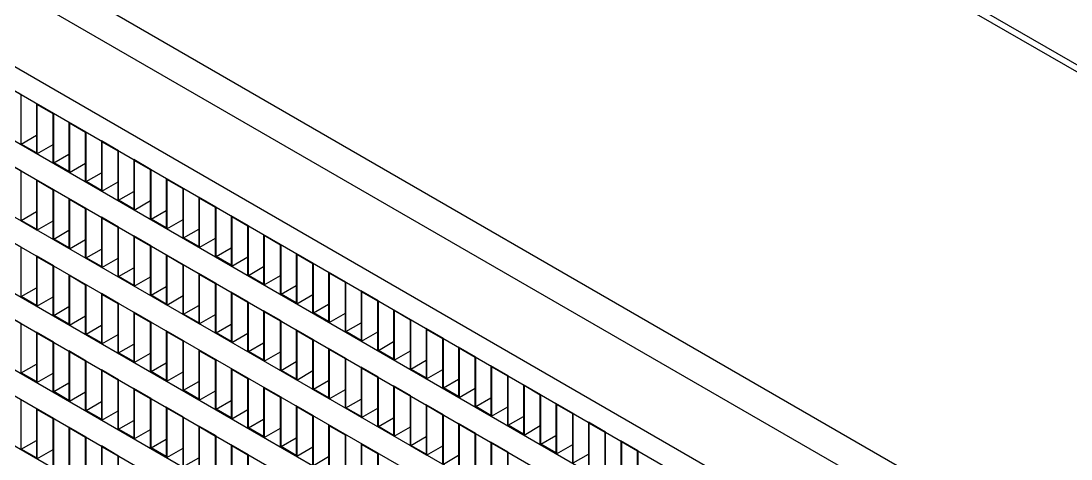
# Model space of a CAD drawing. Header units: millimetres. Extents: x -8604 to -3995, y 3123 to 6155.
# Drawn here: x -6783.5 to -6646.3, y 4996.7 to 5053.9 of the extents above; entities that cross this region are included whole.
import ezdxf

# ---------------------------------------------------------------- set-up
doc = ezdxf.new("R2010")
doc.units = ezdxf.units.MM

msp = doc.modelspace()

# ---------------------------------------------------------------- linework, layer by layer
at = {"color": 7, "linetype": 'Continuous', "lineweight": 25}
for p, q in [((-6581.01, 5009.99), (-6877.99, 5181.43)), ((-6580.2, 5010.45), (-6876.62, 5181.57)), ((-6934.22, 5148.97), (-6637.24, 4977.52)), ((-6936.16, 5145.62), (-6639.17, 4974.17)), ((-6933.68, 5134.17), (-6649.15, 4969.91)), ((-6930.86, 5129.36), (-6649.43, 4966.89)), ((-6930.86, 5122.82), (-6649.43, 4960.36)), ((-6930.86, 5119.39), (-6649.43, 4956.93)), ((-6930.86, 5112.86), (-6649.43, 4950.4)), ((-6930.86, 5109.43), (-6649.43, 4946.97)), ((-6930.86, 5102.9), (-6649.43, 4940.44)), ((-6930.86, 5099.47), (-6649.43, 4937.01)), ((-6930.86, 5092.94), (-6649.43, 4930.47)), ((-6930.86, 5089.51), (-6649.43, 4927.04)), ((-6930.86, 5082.98), (-6649.43, 4920.51)), ((-6783.42, 5044.25), (-6785.69, 5045.55)), ((-6783.42, 5037.8), (-6783.42, 5044.25)), ((-6781.44, 5043.1), (-6781.44, 5036.65)), ((-6779.18, 5041.8), (-6781.44, 5043.1)), ((-6779.25, 5041.76), (-6781.37, 5042.98)), ((-6781.37, 5042.98), (-6781.37, 5036.53)), ((-6779.25, 5035.31), (-6779.25, 5041.76)), ((-6779.18, 5035.35), (-6779.18, 5041.8)), ((-6777.2, 5040.65), (-6777.2, 5034.2)), ((-6774.94, 5039.35), (-6777.2, 5040.65)), ((-6775.01, 5039.31), (-6777.13, 5040.53)), ((-6777.13, 5040.53), (-6777.13, 5034.08)), ((-6783.42, 5037.8), (-6781.44, 5038.94)), ((-6775.01, 5032.86), (-6775.01, 5039.31)), ((-6774.94, 5032.9), (-6774.94, 5039.35)), ((-6781.37, 5036.53), (-6783.5, 5037.75)), ((-6781.44, 5036.65), (-6783.42, 5037.8)), ((-6781.37, 5036.53), (-6779.25, 5037.75)), ((-6772.96, 5038.2), (-6772.96, 5031.75)), ((-6770.7, 5036.9), (-6772.96, 5038.2)), ((-6770.77, 5036.86), (-6772.89, 5038.08)), ((-6772.89, 5038.08), (-6772.89, 5031.63)), ((-6770.7, 5030.45), (-6770.7, 5036.9)), ((-6783.42, 5034.28), (-6785.69, 5035.59)), ((-6779.18, 5035.35), (-6777.2, 5036.49)), ((-6770.77, 5030.41), (-6770.77, 5036.86)), ((-6768.72, 5035.76), (-6768.72, 5029.3)), ((-6766.45, 5034.45), (-6768.72, 5035.76)), ((-6766.52, 5034.41), (-6768.65, 5035.63)), ((-6768.65, 5035.63), (-6768.65, 5029.18)), ((-6783.42, 5027.83), (-6783.42, 5034.28)), ((-6777.13, 5034.08), (-6779.25, 5035.31)), ((-6777.2, 5034.2), (-6779.18, 5035.35)), ((-6777.13, 5034.08), (-6775.01, 5035.31)), ((-6766.52, 5027.96), (-6766.52, 5034.41)), ((-6766.45, 5028), (-6766.45, 5034.45)), ((-6781.44, 5033.14), (-6781.44, 5026.69)), ((-6779.18, 5031.83), (-6781.44, 5033.14)), ((-6779.25, 5031.79), (-6781.37, 5033.02)), ((-6781.37, 5033.02), (-6781.37, 5026.57)), ((-6772.89, 5031.63), (-6775.01, 5032.86)), ((-6774.94, 5032.9), (-6772.96, 5034.04)), ((-6772.96, 5031.75), (-6774.94, 5032.9)), ((-6772.89, 5031.63), (-6770.77, 5032.86)), ((-6764.47, 5033.31), (-6764.47, 5026.86)), ((-6762.21, 5032), (-6764.47, 5033.31)), ((-6762.28, 5031.96), (-6764.4, 5033.18)), ((-6764.4, 5033.18), (-6764.4, 5026.73)), ((-6779.25, 5025.34), (-6779.25, 5031.79)), ((-6779.18, 5025.38), (-6779.18, 5031.83)), ((-6770.7, 5030.45), (-6768.72, 5031.59)), ((-6762.28, 5025.51), (-6762.28, 5031.96)), ((-6762.21, 5025.55), (-6762.21, 5032)), ((-6777.2, 5030.69), (-6777.2, 5024.24)), ((-6774.94, 5029.39), (-6777.2, 5030.69)), ((-6775.01, 5029.34), (-6777.13, 5030.57)), ((-6777.13, 5030.57), (-6777.13, 5024.12)), ((-6768.65, 5029.18), (-6770.77, 5030.41)), ((-6768.72, 5029.3), (-6770.7, 5030.45)), ((-6768.65, 5029.18), (-6766.52, 5030.41)), ((-6760.23, 5030.86), (-6760.23, 5024.41)), ((-6757.97, 5029.55), (-6760.23, 5030.86)), ((-6758.04, 5029.51), (-6760.16, 5030.73)), ((-6760.16, 5030.73), (-6760.16, 5024.28)), ((-6783.42, 5027.83), (-6781.44, 5028.98)), ((-6775.01, 5022.89), (-6775.01, 5029.34)), ((-6774.94, 5022.93), (-6774.94, 5029.39)), ((-6766.45, 5028), (-6764.47, 5029.14)), ((-6758.04, 5023.06), (-6758.04, 5029.51)), ((-6757.97, 5023.1), (-6757.97, 5029.55)), ((-6781.37, 5026.57), (-6783.5, 5027.79)), ((-6781.44, 5026.69), (-6783.42, 5027.83)), ((-6781.37, 5026.57), (-6779.25, 5027.79)), ((-6772.96, 5028.24), (-6772.96, 5021.79)), ((-6770.7, 5026.94), (-6772.96, 5028.24)), ((-6770.77, 5026.9), (-6772.89, 5028.12)), ((-6772.89, 5028.12), (-6772.89, 5021.67)), ((-6764.4, 5026.73), (-6766.52, 5027.96)), ((-6764.47, 5026.86), (-6766.45, 5028)), ((-6764.4, 5026.73), (-6762.28, 5027.96)), ((-6755.99, 5028.41), (-6755.99, 5021.96)), ((-6753.73, 5027.1), (-6755.99, 5028.41)), ((-6753.8, 5027.06), (-6755.92, 5028.29)), ((-6755.92, 5028.29), (-6755.92, 5021.83)), ((-6779.18, 5025.38), (-6777.2, 5026.53)), ((-6770.77, 5020.44), (-6770.77, 5026.9)), ((-6770.7, 5020.49), (-6770.7, 5026.94)), ((-6762.21, 5025.55), (-6760.23, 5026.69)), ((-6753.8, 5020.61), (-6753.8, 5027.06)), ((-6753.73, 5020.65), (-6753.73, 5027.1)), ((-6751.75, 5025.96), (-6751.75, 5019.51)), ((-6749.48, 5024.65), (-6751.75, 5025.96)), ((-6783.42, 5024.32), (-6785.69, 5025.63)), ((-6777.13, 5024.12), (-6779.25, 5025.34)), ((-6777.2, 5024.24), (-6779.18, 5025.38)), ((-6777.13, 5024.12), (-6775.01, 5025.34)), ((-6768.72, 5025.79), (-6768.72, 5019.34)), ((-6766.45, 5024.49), (-6768.72, 5025.79)), ((-6766.52, 5024.45), (-6768.65, 5025.67)), ((-6768.65, 5025.67), (-6768.65, 5019.22)), ((-6760.16, 5024.28), (-6762.28, 5025.51)), ((-6760.23, 5024.41), (-6762.21, 5025.55)), ((-6760.16, 5024.28), (-6758.04, 5025.51)), ((-6749.55, 5024.61), (-6751.68, 5025.84)), ((-6751.68, 5025.84), (-6751.68, 5019.39)), ((-6749.55, 5018.16), (-6749.55, 5024.61)), ((-6749.48, 5018.2), (-6749.48, 5024.65)), ((-6783.42, 5017.87), (-6783.42, 5024.32)), ((-6781.44, 5023.18), (-6781.44, 5016.73)), ((-6779.18, 5021.87), (-6781.44, 5023.18)), ((-6774.94, 5022.93), (-6772.96, 5024.08)), ((-6766.52, 5018), (-6766.52, 5024.45)), ((-6766.45, 5018.04), (-6766.45, 5024.49)), ((-6764.47, 5023.34), (-6764.47, 5016.89)), ((-6762.21, 5022.04), (-6764.47, 5023.34)), ((-6762.28, 5022), (-6764.4, 5023.22)), ((-6764.4, 5023.22), (-6764.4, 5016.77)), ((-6757.97, 5023.1), (-6755.99, 5024.24)), ((-6747.5, 5023.51), (-6747.5, 5017.06)), ((-6745.24, 5022.2), (-6747.5, 5023.51)), ((-6745.31, 5022.16), (-6747.43, 5023.39)), ((-6747.43, 5023.39), (-6747.43, 5016.94)), ((-6779.25, 5021.83), (-6781.37, 5023.06)), ((-6781.37, 5023.06), (-6781.37, 5016.61)), ((-6779.25, 5015.38), (-6779.25, 5021.83)), ((-6779.18, 5015.42), (-6779.18, 5021.87)), ((-6772.89, 5021.67), (-6775.01, 5022.89)), ((-6772.96, 5021.79), (-6774.94, 5022.93)), ((-6772.89, 5021.67), (-6770.77, 5022.89)), ((-6762.28, 5015.55), (-6762.28, 5022)), ((-6762.21, 5015.59), (-6762.21, 5022.04)), ((-6755.92, 5021.83), (-6758.04, 5023.06)), ((-6755.99, 5021.96), (-6757.97, 5023.1)), ((-6755.92, 5021.83), (-6753.8, 5023.06)), ((-6753.73, 5020.65), (-6751.75, 5021.79)), ((-6745.31, 5015.71), (-6745.31, 5022.16)), ((-6745.24, 5015.75), (-6745.24, 5022.2)), ((-6777.2, 5020.73), (-6777.2, 5014.28)), ((-6774.94, 5019.42), (-6777.2, 5020.73)), ((-6775.01, 5019.38), (-6777.13, 5020.61)), ((-6777.13, 5020.61), (-6777.13, 5014.16)), ((-6768.65, 5019.22), (-6770.77, 5020.44)), ((-6770.7, 5020.49), (-6768.72, 5021.63)), ((-6768.72, 5019.34), (-6770.7, 5020.49)), ((-6768.65, 5019.22), (-6766.52, 5020.44)), ((-6760.23, 5020.9), (-6760.23, 5014.44)), ((-6757.97, 5019.59), (-6760.23, 5020.9)), ((-6758.04, 5019.55), (-6760.16, 5020.77)), ((-6760.16, 5020.77), (-6760.16, 5014.32)), ((-6751.68, 5019.39), (-6753.8, 5020.61)), ((-6751.75, 5019.51), (-6753.73, 5020.65)), ((-6751.68, 5019.39), (-6749.55, 5020.61)), ((-6743.26, 5021.06), (-6743.26, 5014.61)), ((-6741, 5019.75), (-6743.26, 5021.06)), ((-6741.07, 5019.71), (-6743.19, 5020.94)), ((-6743.19, 5020.94), (-6743.19, 5014.49)), ((-6775.01, 5012.93), (-6775.01, 5019.38)), ((-6774.94, 5012.97), (-6774.94, 5019.42)), ((-6766.45, 5018.04), (-6764.47, 5019.18)), ((-6758.04, 5013.1), (-6758.04, 5019.55)), ((-6757.97, 5013.14), (-6757.97, 5019.59)), ((-6749.48, 5018.2), (-6747.5, 5019.34)), ((-6741.07, 5013.26), (-6741.07, 5019.71)), ((-6741, 5013.3), (-6741, 5019.75)), ((-6781.37, 5016.61), (-6783.5, 5017.83)), ((-6783.42, 5017.87), (-6781.44, 5019.01)), ((-6781.44, 5016.73), (-6783.42, 5017.87)), ((-6781.37, 5016.61), (-6779.25, 5017.83)), ((-6772.96, 5018.28), (-6772.96, 5011.83)), ((-6770.7, 5016.97), (-6772.96, 5018.28)), ((-6770.77, 5016.93), (-6772.89, 5018.16)), ((-6772.89, 5018.16), (-6772.89, 5011.71)), ((-6764.4, 5016.77), (-6766.52, 5018)), ((-6764.47, 5016.89), (-6766.45, 5018.04)), ((-6764.4, 5016.77), (-6762.28, 5018)), ((-6755.99, 5018.45), (-6755.99, 5012)), ((-6753.73, 5017.14), (-6755.99, 5018.45)), ((-6753.8, 5017.1), (-6755.92, 5018.32)), ((-6755.92, 5018.32), (-6755.92, 5011.87)), ((-6747.43, 5016.94), (-6749.55, 5018.16)), ((-6747.5, 5017.06), (-6749.48, 5018.2)), ((-6747.43, 5016.94), (-6745.31, 5018.16)), ((-6739.02, 5018.61), (-6739.02, 5012.16)), ((-6736.76, 5017.3), (-6739.02, 5018.61)), ((-6736.83, 5017.26), (-6738.95, 5018.49)), ((-6738.95, 5018.49), (-6738.95, 5012.04)), ((-6779.18, 5015.42), (-6777.2, 5016.57)), ((-6770.77, 5010.48), (-6770.77, 5016.93)), ((-6770.7, 5010.52), (-6770.7, 5016.97)), ((-6762.21, 5015.59), (-6760.23, 5016.73)), ((-6753.8, 5010.65), (-6753.8, 5017.1)), ((-6753.73, 5010.69), (-6753.73, 5017.14)), ((-6745.24, 5015.75), (-6743.26, 5016.9)), ((-6736.83, 5010.81), (-6736.83, 5017.26)), ((-6736.76, 5010.85), (-6736.76, 5017.3)), ((-6783.42, 5014.36), (-6785.69, 5015.67)), ((-6777.13, 5014.16), (-6779.25, 5015.38)), ((-6777.2, 5014.28), (-6779.18, 5015.42)), ((-6777.13, 5014.16), (-6775.01, 5015.38)), ((-6768.72, 5015.83), (-6768.72, 5009.38)), ((-6766.45, 5014.53), (-6768.72, 5015.83)), ((-6766.52, 5014.48), (-6768.65, 5015.71)), ((-6768.65, 5015.71), (-6768.65, 5009.26)), ((-6760.16, 5014.32), (-6762.28, 5015.55)), ((-6760.23, 5014.44), (-6762.21, 5015.59)), ((-6760.16, 5014.32), (-6758.04, 5015.55)), ((-6751.75, 5016), (-6751.75, 5009.55)), ((-6749.48, 5014.69), (-6751.75, 5016)), ((-6749.55, 5014.65), (-6751.68, 5015.87)), ((-6751.68, 5015.87), (-6751.68, 5009.42)), ((-6743.19, 5014.49), (-6745.31, 5015.71)), ((-6743.26, 5014.61), (-6745.24, 5015.75)), ((-6743.19, 5014.49), (-6741.07, 5015.71)), ((-6734.78, 5016.16), (-6734.78, 5009.71)), ((-6732.51, 5014.86), (-6734.78, 5016.16)), ((-6732.58, 5014.81), (-6734.7, 5016.04)), ((-6734.7, 5016.04), (-6734.7, 5009.59)), ((-6783.42, 5007.91), (-6783.42, 5014.36)), ((-6774.94, 5012.97), (-6772.96, 5014.12)), ((-6766.52, 5008.03), (-6766.52, 5014.48)), ((-6766.45, 5008.07), (-6766.45, 5014.53)), ((-6757.97, 5013.14), (-6755.99, 5014.28)), ((-6749.55, 5008.2), (-6749.55, 5014.65)), ((-6749.48, 5008.24), (-6749.48, 5014.69)), ((-6741, 5013.3), (-6739.02, 5014.45)), ((-6732.58, 5008.36), (-6732.58, 5014.81)), ((-6732.51, 5008.4), (-6732.51, 5014.86)), ((-6730.53, 5013.71), (-6730.53, 5007.26)), ((-6728.27, 5012.41), (-6730.53, 5013.71)), ((-6728.34, 5012.37), (-6730.46, 5013.59)), ((-6730.46, 5013.59), (-6730.46, 5007.14)), ((-6781.44, 5013.22), (-6781.44, 5006.77)), ((-6779.18, 5011.91), (-6781.44, 5013.22)), ((-6779.25, 5011.87), (-6781.37, 5013.1)), ((-6781.37, 5013.1), (-6781.37, 5006.64)), ((-6772.89, 5011.71), (-6775.01, 5012.93)), ((-6772.96, 5011.83), (-6774.94, 5012.97)), ((-6772.89, 5011.71), (-6770.77, 5012.93)), ((-6764.47, 5013.38), (-6764.47, 5006.93)), ((-6762.21, 5012.08), (-6764.47, 5013.38)), ((-6762.28, 5012.04), (-6764.4, 5013.26)), ((-6764.4, 5013.26), (-6764.4, 5006.81)), ((-6755.92, 5011.87), (-6758.04, 5013.1)), ((-6755.99, 5012), (-6757.97, 5013.14)), ((-6755.92, 5011.87), (-6753.8, 5013.1)), ((-6747.5, 5013.55), (-6747.5, 5007.1)), ((-6745.24, 5012.24), (-6747.5, 5013.55)), ((-6745.31, 5012.2), (-6747.43, 5013.42)), ((-6747.43, 5013.42), (-6747.43, 5006.97)), ((-6745.31, 5005.75), (-6745.31, 5012.2)), ((-6745.24, 5005.79), (-6745.24, 5012.24)), ((-6738.95, 5012.04), (-6741.07, 5013.26)), ((-6739.02, 5012.16), (-6741, 5013.3)), ((-6738.95, 5012.04), (-6736.83, 5013.26)), ((-6728.34, 5005.91), (-6728.34, 5012.37)), ((-6728.27, 5005.96), (-6728.27, 5012.41)), ((-6779.25, 5005.42), (-6779.25, 5011.87)), ((-6779.18, 5005.46), (-6779.18, 5011.91)), ((-6770.7, 5010.52), (-6768.72, 5011.67)), ((-6762.28, 5005.58), (-6762.28, 5012.04)), ((-6762.21, 5005.63), (-6762.21, 5012.08)), ((-6760.23, 5010.93), (-6760.23, 5004.48)), ((-6757.97, 5009.63), (-6760.23, 5010.93)), ((-6753.73, 5010.69), (-6751.75, 5011.83)), ((-6743.26, 5011.1), (-6743.26, 5004.65)), ((-6741, 5009.79), (-6743.26, 5011.1)), ((-6741.07, 5009.75), (-6743.19, 5010.98)), ((-6743.19, 5010.98), (-6743.19, 5004.52)), ((-6736.76, 5010.85), (-6734.78, 5012)), ((-6734.78, 5009.71), (-6736.76, 5010.85)), ((-6726.29, 5011.26), (-6726.29, 5004.81)), ((-6724.03, 5009.96), (-6726.29, 5011.26)), ((-6724.1, 5009.92), (-6726.22, 5011.14)), ((-6726.22, 5011.14), (-6726.22, 5004.69)), ((-6777.2, 5010.77), (-6777.2, 5004.32)), ((-6774.94, 5009.46), (-6777.2, 5010.77)), ((-6775.01, 5009.42), (-6777.13, 5010.65)), ((-6777.13, 5010.65), (-6777.13, 5004.2)), ((-6774.94, 5003.01), (-6774.94, 5009.46)), ((-6768.65, 5009.26), (-6770.77, 5010.48)), ((-6768.72, 5009.38), (-6770.7, 5010.52)), ((-6768.65, 5009.26), (-6766.52, 5010.48)), ((-6758.04, 5009.59), (-6760.16, 5010.81)), ((-6760.16, 5010.81), (-6760.16, 5004.36)), ((-6758.04, 5003.14), (-6758.04, 5009.59)), ((-6757.97, 5003.18), (-6757.97, 5009.63)), ((-6751.68, 5009.42), (-6753.8, 5010.65)), ((-6751.75, 5009.55), (-6753.73, 5010.69)), ((-6751.68, 5009.42), (-6749.55, 5010.65)), ((-6741.07, 5003.3), (-6741.07, 5009.75)), ((-6741, 5003.34), (-6741, 5009.79)), ((-6734.7, 5009.59), (-6736.83, 5010.81)), ((-6734.7, 5009.59), (-6732.58, 5010.81)), ((-6732.51, 5008.4), (-6730.53, 5009.55)), ((-6724.1, 5003.47), (-6724.1, 5009.92)), ((-6724.03, 5003.51), (-6724.03, 5009.96)), ((-6783.42, 5007.91), (-6781.44, 5009.05)), ((-6775.01, 5002.97), (-6775.01, 5009.42)), ((-6772.96, 5008.32), (-6772.96, 5001.87)), ((-6770.7, 5007.01), (-6772.96, 5008.32)), ((-6770.77, 5006.97), (-6772.89, 5008.2)), ((-6772.89, 5008.2), (-6772.89, 5001.75)), ((-6766.45, 5008.07), (-6764.47, 5009.22)), ((-6764.47, 5006.93), (-6766.45, 5008.07)), ((-6755.99, 5008.48), (-6755.99, 5002.03)), ((-6753.73, 5007.18), (-6755.99, 5008.48)), ((-6753.8, 5007.14), (-6755.92, 5008.36)), ((-6755.92, 5008.36), (-6755.92, 5001.91)), ((-6747.43, 5006.97), (-6749.55, 5008.2)), ((-6749.48, 5008.24), (-6747.5, 5009.38)), ((-6747.5, 5007.1), (-6749.48, 5008.24)), ((-6747.43, 5006.97), (-6745.31, 5008.2)), ((-6739.02, 5008.65), (-6739.02, 5002.2)), ((-6736.76, 5007.34), (-6739.02, 5008.65)), ((-6736.83, 5007.3), (-6738.95, 5008.53)), ((-6738.95, 5008.53), (-6738.95, 5002.08)), ((-6730.46, 5007.14), (-6732.58, 5008.36)), ((-6730.53, 5007.26), (-6732.51, 5008.4)), ((-6730.46, 5007.14), (-6728.34, 5008.36)), ((-6722.05, 5008.81), (-6722.05, 5002.36)), ((-6719.78, 5007.51), (-6722.05, 5008.81)), ((-6719.86, 5007.47), (-6721.98, 5008.69)), ((-6721.98, 5008.69), (-6721.98, 5002.24)), ((-6781.37, 5006.64), (-6783.5, 5007.87)), ((-6781.44, 5006.77), (-6783.42, 5007.91)), ((-6781.37, 5006.64), (-6779.25, 5007.87)), ((-6770.77, 5000.52), (-6770.77, 5006.97)), ((-6770.7, 5000.56), (-6770.7, 5007.01)), ((-6764.4, 5006.81), (-6766.52, 5008.03)), ((-6764.4, 5006.81), (-6762.28, 5008.03)), ((-6762.21, 5005.63), (-6760.23, 5006.77)), ((-6753.8, 5000.69), (-6753.8, 5007.14)), ((-6753.73, 5000.73), (-6753.73, 5007.18)), ((-6745.24, 5005.79), (-6743.26, 5006.93)), ((-6736.83, 5000.85), (-6736.83, 5007.3)), ((-6736.76, 5000.89), (-6736.76, 5007.34)), ((-6728.27, 5005.96), (-6726.29, 5007.1)), ((-6719.86, 5001.02), (-6719.86, 5007.47)), ((-6719.78, 5001.06), (-6719.78, 5007.51)), ((-6783.42, 5004.4), (-6785.69, 5005.7)), ((-6777.13, 5004.2), (-6779.25, 5005.42)), ((-6779.18, 5005.46), (-6777.2, 5006.6)), ((-6777.2, 5004.32), (-6779.18, 5005.46)), ((-6777.13, 5004.2), (-6775.01, 5005.42)), ((-6768.72, 5005.87), (-6768.72, 4999.42)), ((-6766.45, 5004.56), (-6768.72, 5005.87)), ((-6766.52, 5004.52), (-6768.65, 5005.75)), ((-6768.65, 5005.75), (-6768.65, 4999.3)), ((-6760.16, 5004.36), (-6762.28, 5005.58)), ((-6760.23, 5004.48), (-6762.21, 5005.63)), ((-6760.16, 5004.36), (-6758.04, 5005.58)), ((-6751.75, 5006.03), (-6751.75, 4999.58)), ((-6749.48, 5004.73), (-6751.75, 5006.03)), ((-6749.55, 5004.69), (-6751.68, 5005.91)), ((-6751.68, 5005.91), (-6751.68, 4999.46)), ((-6743.19, 5004.52), (-6745.31, 5005.75)), ((-6743.26, 5004.65), (-6745.24, 5005.79)), ((-6743.19, 5004.52), (-6741.07, 5005.75)), ((-6734.78, 5006.2), (-6734.78, 4999.75)), ((-6732.51, 5004.89), (-6734.78, 5006.2)), ((-6732.58, 5004.85), (-6734.7, 5006.08)), ((-6734.7, 5006.08), (-6734.7, 4999.63)), ((-6726.22, 5004.69), (-6728.34, 5005.91)), ((-6726.29, 5004.81), (-6728.27, 5005.96)), ((-6726.22, 5004.69), (-6724.1, 5005.91)), ((-6717.8, 5006.36), (-6717.8, 4999.91)), ((-6715.54, 5005.06), (-6717.8, 5006.36)), ((-6715.61, 5005.02), (-6717.73, 5006.24)), ((-6717.73, 5006.24), (-6717.73, 4999.79)), ((-6783.42, 4997.95), (-6783.42, 5004.4)), ((-6774.94, 5003.01), (-6772.96, 5004.15)), ((-6766.52, 4998.07), (-6766.52, 5004.52)), ((-6766.45, 4998.11), (-6766.45, 5004.56)), ((-6757.97, 5003.18), (-6755.99, 5004.32)), ((-6749.55, 4998.24), (-6749.55, 5004.69)), ((-6749.48, 4998.28), (-6749.48, 5004.73)), ((-6741, 5003.34), (-6739.02, 5004.48)), ((-6732.58, 4998.4), (-6732.58, 5004.85)), ((-6732.51, 4998.44), (-6732.51, 5004.89)), ((-6724.03, 5003.51), (-6722.05, 5004.65)), ((-6715.61, 4998.57), (-6715.61, 5005.02)), ((-6715.54, 4998.61), (-6715.54, 5005.06)), ((-6781.44, 5003.26), (-6781.44, 4996.81)), ((-6779.18, 5001.95), (-6781.44, 5003.26)), ((-6779.25, 5001.91), (-6781.37, 5003.13)), ((-6781.37, 5003.13), (-6781.37, 4996.68)), ((-6772.89, 5001.75), (-6775.01, 5002.97)), ((-6772.96, 5001.87), (-6774.94, 5003.01)), ((-6772.89, 5001.75), (-6770.77, 5002.97)), ((-6764.47, 5003.42), (-6764.47, 4996.97)), ((-6762.21, 5002.11), (-6764.47, 5003.42)), ((-6762.28, 5002.07), (-6764.4, 5003.3)), ((-6764.4, 5003.3), (-6764.4, 4996.85)), ((-6755.92, 5001.91), (-6758.04, 5003.14)), ((-6755.99, 5002.03), (-6757.97, 5003.18)), ((-6755.92, 5001.91), (-6753.8, 5003.14)), ((-6747.5, 5003.59), (-6747.5, 4997.13)), ((-6745.24, 5002.28), (-6747.5, 5003.59)), ((-6745.31, 5002.24), (-6747.43, 5003.46)), ((-6747.43, 5003.46), (-6747.43, 4997.01)), ((-6738.95, 5002.08), (-6741.07, 5003.3)), ((-6739.02, 5002.2), (-6741, 5003.34)), ((-6738.95, 5002.08), (-6736.83, 5003.3)), ((-6730.53, 5003.75), (-6730.53, 4997.3)), ((-6728.27, 5002.44), (-6730.53, 5003.75)), ((-6728.34, 5002.4), (-6730.46, 5003.63)), ((-6730.46, 5003.63), (-6730.46, 4997.18)), ((-6721.98, 5002.24), (-6724.1, 5003.47)), ((-6722.05, 5002.36), (-6724.03, 5003.51)), ((-6721.98, 5002.24), (-6719.86, 5003.47)), ((-6713.56, 5003.92), (-6713.56, 4997.46)), ((-6711.3, 5002.61), (-6713.56, 5003.92)), ((-6711.37, 5002.57), (-6713.49, 5003.79)), ((-6713.49, 5003.79), (-6713.49, 4997.34)), ((-6711.3, 4996.16), (-6711.3, 5002.61)), ((-6779.25, 4995.46), (-6779.25, 5001.91)), ((-6779.18, 4995.5), (-6779.18, 5001.95)), ((-6770.7, 5000.56), (-6768.72, 5001.71)), ((-6762.28, 4995.62), (-6762.28, 5002.07)), ((-6762.21, 4995.66), (-6762.21, 5002.11)), ((-6753.73, 5000.73), (-6751.75, 5001.87)), ((-6745.31, 4995.79), (-6745.31, 5002.24)), ((-6745.24, 4995.83), (-6745.24, 5002.28)), ((-6736.76, 5000.89), (-6734.78, 5002.03)), ((-6728.34, 4995.95), (-6728.34, 5002.4)), ((-6728.27, 4995.99), (-6728.27, 5002.44)), ((-6726.29, 5001.3), (-6726.29, 4994.85)), ((-6724.03, 4999.99), (-6726.29, 5001.3)), ((-6719.78, 5001.06), (-6717.8, 5002.2)), ((-6711.37, 4996.12), (-6711.37, 5002.57)), ((-6709.32, 5001.47), (-6709.32, 4995.02)), ((-6707.06, 5000.16), (-6709.32, 5001.47)), ((-6707.13, 5000.12), (-6709.25, 5001.34)), ((-6709.25, 5001.34), (-6709.25, 4994.89)), ((-6777.2, 5000.81), (-6777.2, 4994.36)), ((-6774.94, 4999.5), (-6777.2, 5000.81)), ((-6775.01, 4999.46), (-6777.13, 5000.68)), ((-6777.13, 5000.68), (-6777.13, 4994.23)), ((-6768.65, 4999.3), (-6770.77, 5000.52)), ((-6768.72, 4999.42), (-6770.7, 5000.56)), ((-6768.65, 4999.3), (-6766.52, 5000.52)), ((-6760.23, 5000.97), (-6760.23, 4994.52)), ((-6757.97, 4999.67), (-6760.23, 5000.97)), ((-6758.04, 4999.62), (-6760.16, 5000.85)), ((-6760.16, 5000.85), (-6760.16, 4994.4)), ((-6751.68, 4999.46), (-6753.8, 5000.69)), ((-6751.75, 4999.58), (-6753.73, 5000.73)), ((-6751.68, 4999.46), (-6749.55, 5000.69)), ((-6743.26, 5001.14), (-6743.26, 4994.69)), ((-6741, 4999.83), (-6743.26, 5001.14)), ((-6741.07, 4999.79), (-6743.19, 5001.01)), ((-6743.19, 5001.01), (-6743.19, 4994.56)), ((-6734.7, 4999.63), (-6736.83, 5000.85)), ((-6734.78, 4999.75), (-6736.76, 5000.89)), ((-6734.7, 4999.63), (-6732.58, 5000.85)), ((-6724.1, 4999.95), (-6726.22, 5001.18)), ((-6726.22, 5001.18), (-6726.22, 4994.73)), ((-6724.1, 4993.5), (-6724.1, 4999.95)), ((-6724.03, 4993.54), (-6724.03, 4999.99)), ((-6717.73, 4999.79), (-6719.86, 5001.02)), ((-6717.8, 4999.91), (-6719.78, 5001.06)), ((-6717.73, 4999.79), (-6715.61, 5001.02)), ((-6707.13, 4993.67), (-6707.13, 5000.12)), ((-6707.06, 4993.71), (-6707.06, 5000.16)), ((-6783.42, 4997.95), (-6781.44, 4999.09)), ((-6775.01, 4993.01), (-6775.01, 4999.46)), ((-6774.94, 4993.05), (-6774.94, 4999.5)), ((-6766.45, 4998.11), (-6764.47, 4999.26)), ((-6758.04, 4993.17), (-6758.04, 4999.62)), ((-6757.97, 4993.21), (-6757.97, 4999.67)), ((-6755.99, 4998.52), (-6755.99, 4992.07)), ((-6753.73, 4997.22), (-6755.99, 4998.52)), ((-6749.48, 4998.28), (-6747.5, 4999.42)), ((-6741.07, 4993.34), (-6741.07, 4999.79)), ((-6741, 4993.38), (-6741, 4999.83)), ((-6739.02, 4998.69), (-6739.02, 4992.24)), ((-6736.76, 4997.38), (-6739.02, 4998.69)), ((-6736.83, 4997.34), (-6738.95, 4998.56)), ((-6738.95, 4998.56), (-6738.95, 4992.11)), ((-6732.51, 4998.44), (-6730.53, 4999.59)), ((-6722.05, 4998.85), (-6722.05, 4992.4)), ((-6719.78, 4997.55), (-6722.05, 4998.85)), ((-6719.86, 4997.5), (-6721.98, 4998.73)), ((-6721.98, 4998.73), (-6721.98, 4992.28)), ((-6713.49, 4997.34), (-6715.61, 4998.57)), ((-6715.54, 4998.61), (-6713.56, 4999.75)), ((-6713.56, 4997.46), (-6715.54, 4998.61)), ((-6713.49, 4997.34), (-6711.37, 4998.57)), ((-6705.08, 4999.02), (-6705.08, 4992.57)), ((-6702.81, 4997.71), (-6705.08, 4999.02)), ((-6702.88, 4997.67), (-6705.01, 4998.89)), ((-6705.01, 4998.89), (-6705.01, 4992.44)), ((-6781.37, 4996.68), (-6783.5, 4997.91)), ((-6781.44, 4996.81), (-6783.42, 4997.95)), ((-6781.37, 4996.68), (-6779.25, 4997.91)), ((-6772.96, 4998.36), (-6772.96, 4991.91)), ((-6770.7, 4997.05), (-6772.96, 4998.36)), ((-6770.77, 4997.01), (-6772.89, 4998.23)), ((-6772.89, 4998.23), (-6772.89, 4991.78)), ((-6764.4, 4996.85), (-6766.52, 4998.07)), ((-6764.47, 4996.97), (-6766.45, 4998.11)), ((-6764.4, 4996.85), (-6762.28, 4998.07)), ((-6753.8, 4997.18), (-6755.92, 4998.4)), ((-6755.92, 4998.4), (-6755.92, 4991.95)), ((-6753.8, 4990.72), (-6753.8, 4997.18)), ((-6753.73, 4990.77), (-6753.73, 4997.22)), ((-6747.43, 4997.01), (-6749.55, 4998.24)), ((-6747.5, 4997.13), (-6749.48, 4998.28)), ((-6747.43, 4997.01), (-6745.31, 4998.24)), ((-6736.83, 4990.89), (-6736.83, 4997.34)), ((-6736.76, 4990.93), (-6736.76, 4997.38)), ((-6730.46, 4997.18), (-6732.58, 4998.4)), ((-6730.53, 4997.3), (-6732.51, 4998.44)), ((-6730.46, 4997.18), (-6728.34, 4998.4)), ((-6728.27, 4995.99), (-6726.29, 4997.14)), ((-6719.86, 4991.05), (-6719.86, 4997.5)), ((-6719.78, 4991.1), (-6719.78, 4997.55)), ((-6711.3, 4996.16), (-6709.32, 4997.3)), ((-6702.88, 4991.22), (-6702.88, 4997.67)), ((-6702.81, 4991.26), (-6702.81, 4997.71)), ((-6770.77, 4990.56), (-6770.77, 4997.01)), ((-6770.7, 4990.6), (-6770.7, 4997.05)), ((-6762.21, 4995.66), (-6760.23, 4996.81)), ((-6745.24, 4995.83), (-6743.26, 4996.97))]:
    msp.add_line(p, q, dxfattribs=at)

doc.saveas('drawing.dxf')
